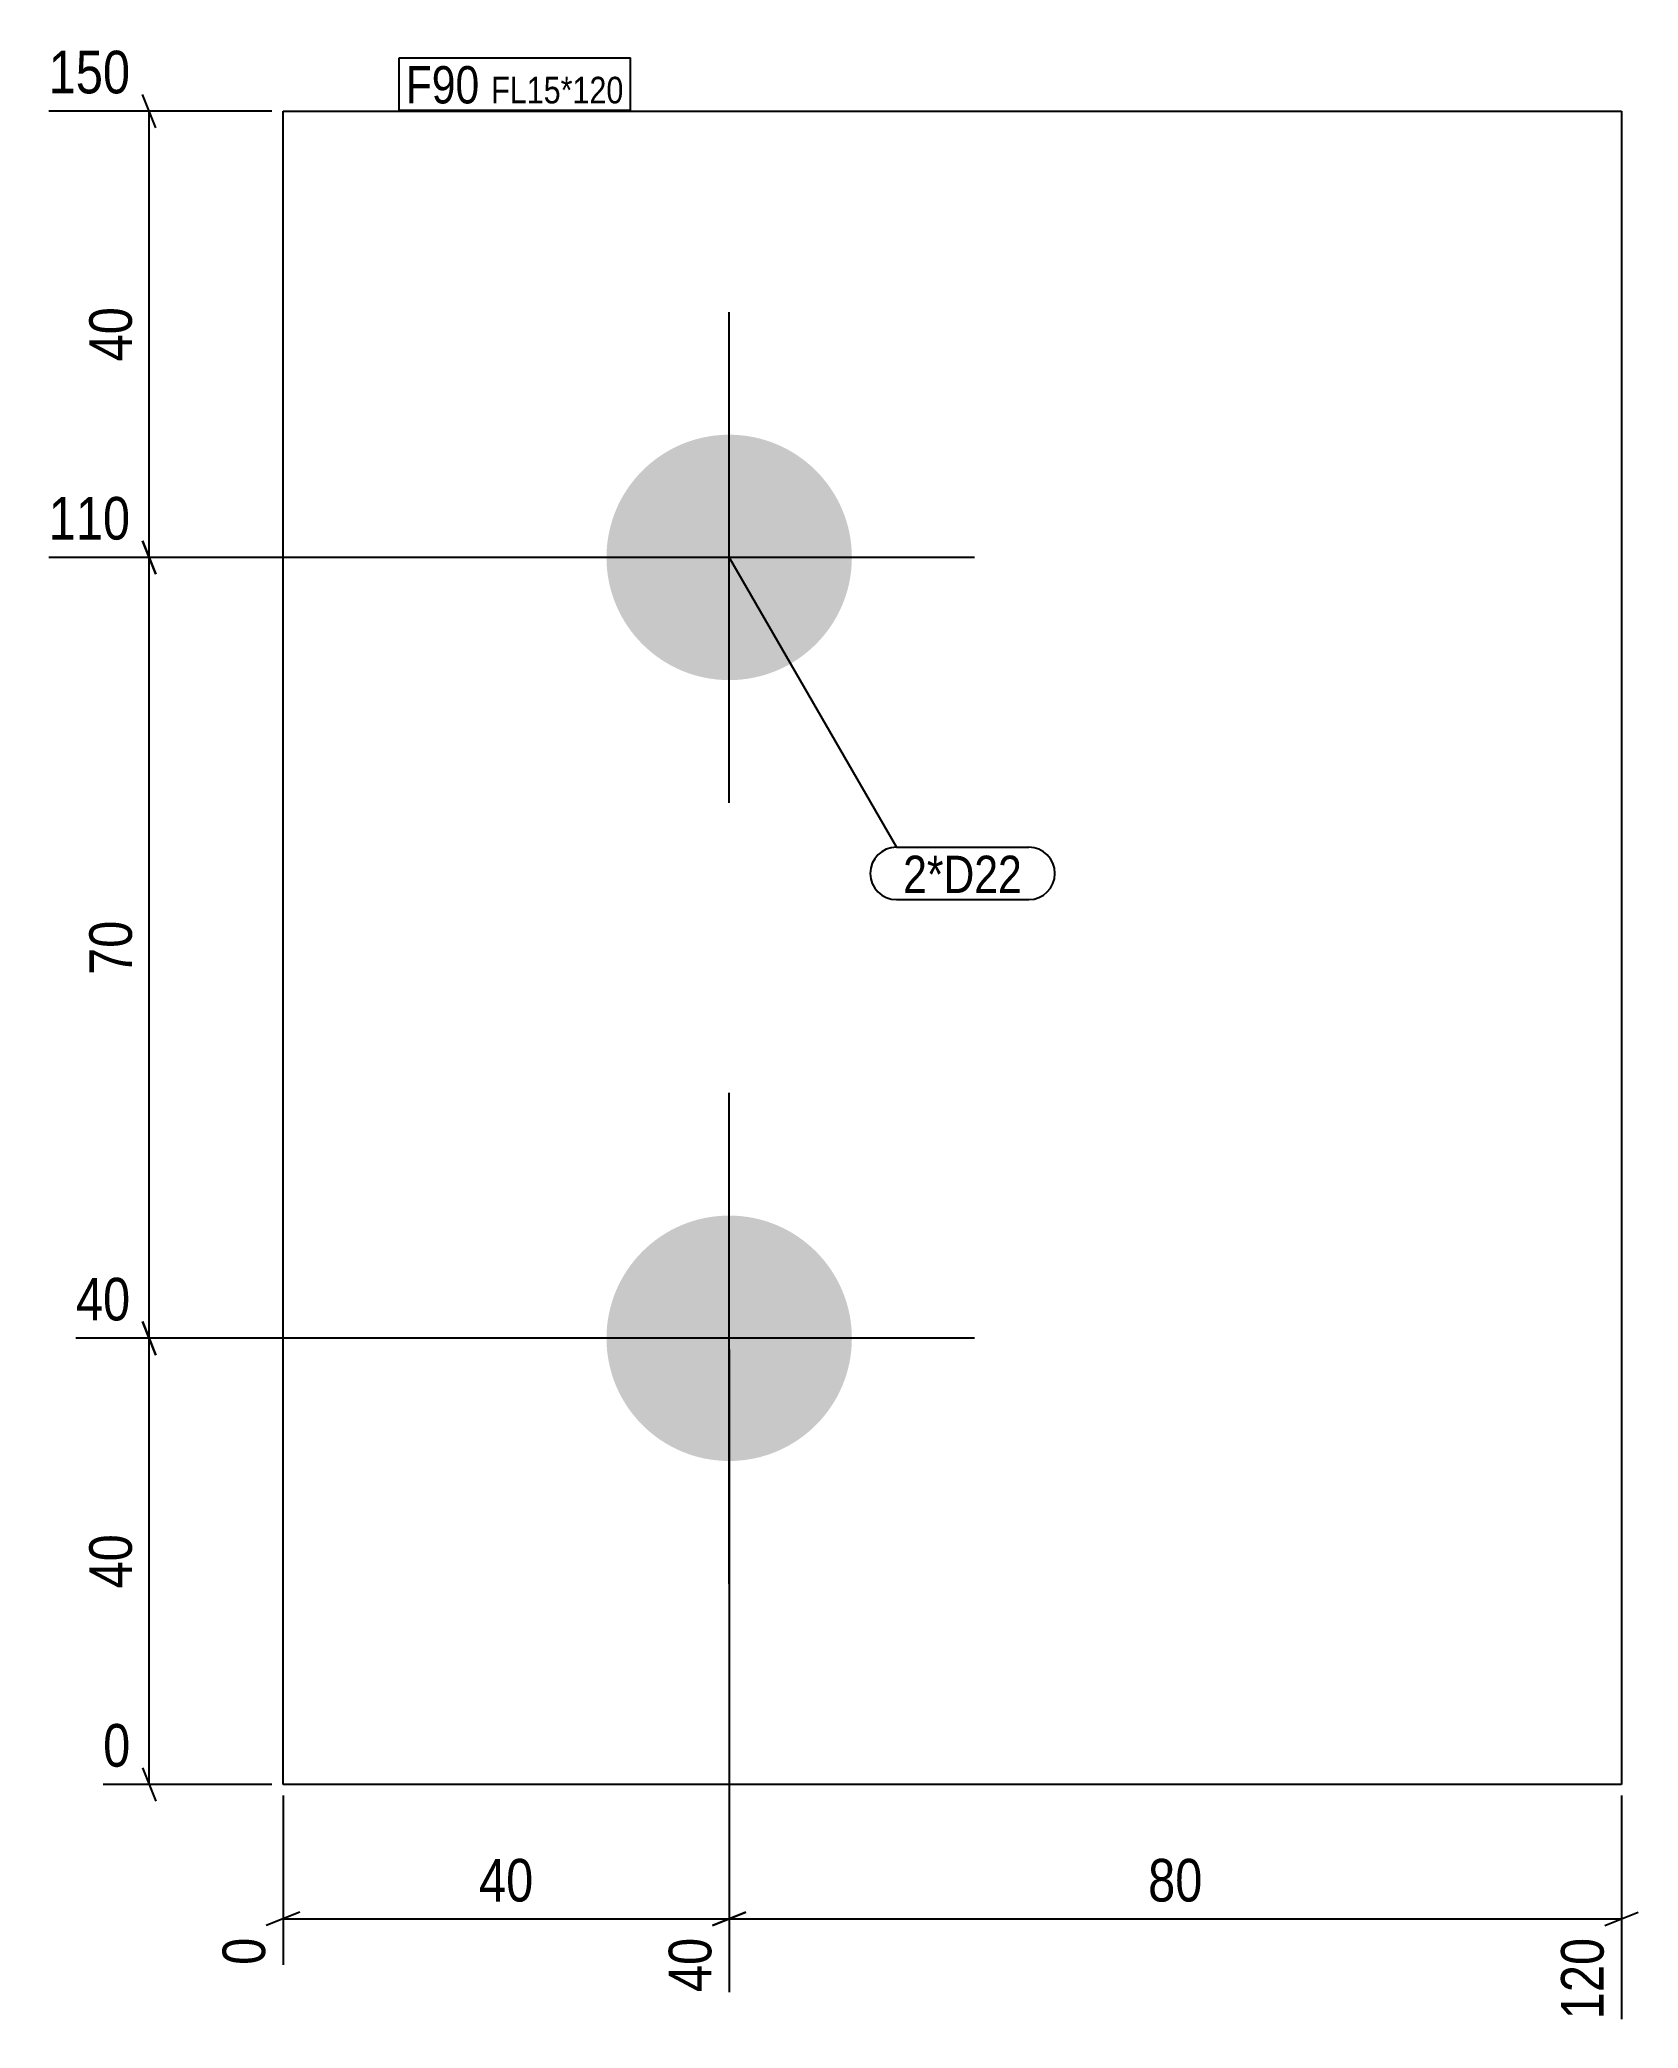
# Model space of a CAD drawing. Header units: millimetres. Extents: x 2 to 146, y 2 to 180.
import ezdxf

# ---------------------------------------------------------------- set-up
doc = ezdxf.new("R2010")
doc.units = ezdxf.units.MM
for name, color, linetype in [('MÅLSÆTNING', 7, 'Continuous'), ('STÅL', 7, 'Continuous'), ('TEKST', 7, 'Continuous')]:
    doc.layers.add(name, color=color, linetype=linetype)
doc.styles.add('Arial Narrow', font='ARIALN.TTF', dxfattribs={"height": 0.2})

msp = doc.modelspace()

# ---------------------------------------------------------------- hatches: boundary and pattern name
at = {"layer": 'STÅL', "linetype": 'Continuous'}
for points in [[(64.01, 123.05, -1), (64.01, 145.05, -1)], [(64.01, 53.05, -1), (64.01, 75.05, -1)]]:
    msp.add_hatch(color=3, dxfattribs=at).paths.add_polyline_path(points)

# ---------------------------------------------------------------- linework, layer by layer
at = {"layer": 'MÅLSÆTNING', "color": 7, "linetype": 'Continuous'}
for p, q in [((12.61, 172.55), (11.41, 175.55)), ((23.01, 174.05), (3, 174.05)), ((12.01, 134.05), (12.01, 174.05)), ((11.41, 135.55), (12.61, 132.55)), ((12.61, 132.55), (11.41, 135.55)), ((63.01, 134.05), (3, 134.05)), ((63.01, 134.05), (3, 134.05)), ((12.01, 64.05), (12.01, 134.05)), ((12.61, 62.55), (11.41, 65.55)), ((63.01, 64.05), (5.44, 64.05)), ((12.01, 24.05), (12.01, 64.05)), ((64.01, 63.05), (64.01, 5.44)), ((64.01, 63.05), (64.01, 5.44)), ((11.41, 25.55), (12.61, 22.55)), ((23.01, 24.05), (7.88, 24.05)), ((24.01, 23.05), (24.01, 7.88)), ((144.01, 23.05), (144.01, 3)), ((25.51, 12.61), (22.51, 11.41)), ((65.51, 12.61), (62.51, 11.41)), ((62.51, 11.41), (65.51, 12.61)), ((142.51, 11.41), (145.51, 12.61)), ((24.01, 12.01), (64.01, 12.01)), ((64.01, 12.01), (144.01, 12.01))]:
    msp.add_line(p, q, dxfattribs=at)
at = {"layer": 'STÅL', "color": 2, "linetype": 'Continuous'}
for p, q in [((24.01, 24.05), (24.01, 174.05)), ((24.01, 174.05), (144.01, 174.05)), ((144.01, 174.05), (144.01, 24.05)), ((144.01, 24.05), (24.01, 24.05))]:
    msp.add_line(p, q, dxfattribs=at)
at = {"layer": 'STÅL', "color": 3, "linetype": 'Continuous'}
for p, q in [((64.01, 112.05), (64.01, 156.05)), ((86.01, 134.05), (42.01, 134.05)), ((64.01, 42.05), (64.01, 86.05)), ((86.01, 64.05), (42.01, 64.05))]:
    msp.add_line(p, q, dxfattribs=at)

# ---------------------------------------------------------------- wipeouts: each hides what was drawn before it
at = {"color": 0}
msp.add_wipeout([(90.27, 103.97), (90.27, 107.47), (79.61, 107.47), (79.61, 103.97)], dxfattribs=at).dxf.layer = 'TEKST'

# ---------------------------------------------------------------- next in the draw order: wipeouts: each hides what was drawn before it
at = {"color": 0, "linetype": 'Continuous'}
for points in [[(11.11, 174.85), (11.11, 180.45), (2.2, 180.45), (2.2, 174.85)], [(11.11, 134.85), (11.11, 140.45), (2.2, 140.45), (2.2, 134.85)], [(11.11, 64.85), (11.11, 70.45), (4.64, 70.45), (4.64, 64.85)], [(11.11, 24.85), (11.11, 30.45), (7.08, 30.45), (7.08, 24.85)], [(23.21, 11.11), (17.61, 11.11), (17.61, 7.08), (23.21, 7.08)], [(63.21, 11.11), (57.61, 11.11), (57.61, 4.64), (63.21, 4.64)], [(143.21, 11.11), (137.61, 11.11), (137.61, 2.2), (143.21, 2.2)]]:
    msp.add_wipeout(points, dxfattribs=at).dxf.layer = 'MÅLSÆTNING'
at = {"color": 0}
for points, layer in [([(11.26, 157.29), (5.66, 157.29), (5.66, 150.82), (11.26, 150.82)], 'MÅLSÆTNING'), ([(11.26, 102.29), (5.66, 102.29), (5.66, 95.82), (11.26, 95.82)], 'MÅLSÆTNING'), ([(11.26, 47.29), (5.66, 47.29), (5.66, 40.82), (11.26, 40.82)], 'MÅLSÆTNING'), ([(47.25, 12.76), (47.25, 18.36), (40.77, 18.36), (40.77, 12.76)], 'MÅLSÆTNING'), ([(107.25, 12.76), (107.25, 18.36), (100.77, 18.36), (100.77, 12.76)], 'MÅLSÆTNING'), ([(41.62, 174.75), (41.62, 178.25), (35.01, 178.25), (35.01, 174.75)], 'TEKST'), ([(54.55, 174.75), (54.55, 177.25), (42.67, 177.25), (42.67, 174.75)], 'TEKST'), ([(90.27, 103.97), (90.27, 107.47), (79.61, 107.47), (79.61, 103.97)], 'TEKST')]:
    msp.add_wipeout(points, dxfattribs=at).dxf.layer = layer

# ---------------------------------------------------------------- next in the draw order: linework, layer by layer
at = {"layer": 'MÅLSÆTNING', "color": 7, "linetype": 'Continuous'}
for p, q in [((11.41, 65.55), (12.61, 62.55)), ((63.01, 64.05), (5.44, 64.05))]:
    msp.add_line(p, q, dxfattribs=at)
at = {"layer": 'TEKST', "color": 7, "linetype": 'Continuous'}
for p, q in [((64.01, 134.05), (79.01, 108.07)), ((79.01, 108.07), (90.87, 108.07)), ((79.01, 103.37), (90.87, 103.37))]:
    msp.add_line(p, q, dxfattribs=at)
for centre, start, end in [((79.01, 105.72), 90, 270), ((90.87, 105.72), 270, 90)]:
    msp.add_arc(centre, 2.35, start, end, dxfattribs=at)

# ---------------------------------------------------------------- next in the draw order: texts
at = {"layer": 'MÅLSÆTNING', "color": 3, "linetype": 'Continuous', "style": 'Arial Narrow'}
for s, height, p in [('150', 3.818, (3, 175.65)), ('110', 3.818, (3, 135.65)), ('40', 3.818, (5.44, 65.65)), ('0', 3.82, (7.88, 25.65))]:
    msp.add_text(s, height=height, dxfattribs=at).set_placement(p)
at = {"layer": 'MÅLSÆTNING', "color": 3, "style": 'Arial Narrow'}
for s, p in [('40', (10.46, 151.62)), ('70', (10.46, 96.62)), ('40', (10.46, 41.62))]:
    msp.add_text(s, height=3.818, rotation=90.0002, dxfattribs=at).set_placement(p)
for s, p in [('40', (41.58, 13.56)), ('80', (101.57, 13.56))]:
    msp.add_text(s, height=3.818, dxfattribs=at).set_placement(p)
at = {"layer": 'MÅLSÆTNING', "color": 3, "linetype": 'Continuous', "style": 'Arial Narrow'}
for s, height, p in [('0', 3.82, (22.41, 7.88)), ('40', 3.818, (62.41, 5.44)), ('120', 3.818, (142.41, 3))]:
    msp.add_text(s, height=height, rotation=90.0002, dxfattribs=at).set_placement(p)
at = {"layer": 'TEKST', "color": 3, "style": 'Arial Narrow'}
msp.add_text('2*D22', height=3.34, dxfattribs=at).set_placement((79.61, 103.97))

# ---------------------------------------------------------------- next in the draw order: wipeouts: each hides what was drawn before it
at = {"color": 0}
for points in [[(41.62, 174.75), (41.62, 178.25), (35.01, 178.25), (35.01, 174.75)], [(54.55, 174.75), (54.55, 177.25), (42.67, 177.25), (42.67, 174.75)]]:
    msp.add_wipeout(points, dxfattribs=at).dxf.layer = 'TEKST'

# ---------------------------------------------------------------- next in the draw order: linework, layer by layer
at = {"layer": 'TEKST', "color": 7, "linetype": 'Continuous'}
for p, q in [((34.41, 178.85), (55.15, 178.85)), ((34.41, 174.15), (34.41, 178.85)), ((55.15, 174.15), (55.15, 178.85)), ((34.41, 174.15), (55.15, 174.15))]:
    msp.add_line(p, q, dxfattribs=at)

# ---------------------------------------------------------------- next in the draw order: texts
at = {"layer": 'TEKST', "color": 3, "style": 'Arial Narrow'}
for s, height, p in [('F90', 3.34, (35.01, 174.75)), ('FL15*120', 2.386, (42.67, 174.75))]:
    msp.add_text(s, height=height, dxfattribs=at).set_placement(p)

doc.saveas('drawing.dxf')
